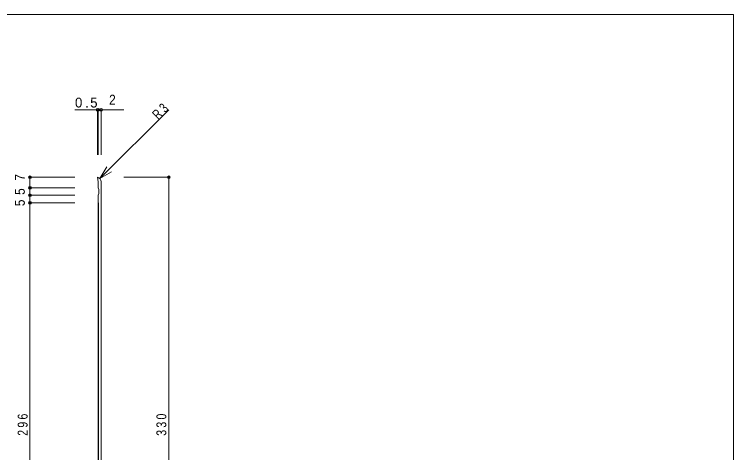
# Model space of a CAD drawing. Units: millimetres on the paper, with parts at other scales. Extents: x -141 to 141, y -98 to 98.
# Drawn here: x -18.9 to 141, y 0 to 97.5 of the extents above; entities that cross this region are included whole.
import ezdxf
from ezdxf.enums import TextEntityAlignment as Align

# ---------------------------------------------------------------- set-up
doc = ezdxf.new("R2010")
doc.units = ezdxf.units.MM
doc.header["$PDMODE"] = 32
doc.header["$PDSIZE"] = 0.6
for name, color, linetype, lineweight in [('3-0_ＫＢ製品', 2, 'Continuous', 9), ('3-3_寸法', 4, 'Continuous', 9), ('3-4_引出線字', 4, 'Continuous', 9), ('3-8_他製品', 7, 'Continuous', 9), ('F-0_図面枠', 5, 'Continuous', 9)]:
    doc.layers.add(name, color=color, linetype=linetype, lineweight=lineweight)
doc.styles.add('HGｺﾞｼｯｸM', font='')
doc.styles.get('HGｺﾞｼｯｸM').set_extended_font_data('HGｺﾞｼｯｸM')

msp = doc.modelspace()

# ---------------------------------------------------------------- linework, layer by layer
at = {"layer": '3-0_ＫＢ製品'}
for p, q in [((-0.417, 61.25), (-0.25, 60.263)), ((-0.25, 58.917), (-0.25, 60.263)), ((0.417, -47.763), (0.417, 60.263)), ((-0.25, 57.25), (-0.25, -44.75))]:
    msp.add_line(p, q, dxfattribs=at)
for centre, radius, start, end in [((-0.583, 60.264), 1, 359.94676, 80.40594), ((-2.25, 58.083), 2.167, 337.38007, 22.61993)]:
    msp.add_arc(centre, radius, start, end, dxfattribs=at)
at = {"layer": '3-3_寸法'}
for p, q in [((-0.417, 76.25), (-0.417, 66.25)), ((-0.25, 76.25), (-0.25, 66.25)), ((0.417, 76.25), (0.417, 66.25)), ((-15.417, 58.917), (-15.417, 61.25)), ((-15.417, 61.25), (-5.417, 61.25)), ((15.417, 61.25), (5.417, 61.25)), ((15.417, 61.25), (15.417, -48.75)), ((-15.417, 57.25), (-15.417, 58.917)), ((-15.417, 58.917), (-5.417, 58.917)), ((-15.417, 55.583), (-15.417, 57.25)), ((-15.417, 57.25), (-5.417, 57.25)), ((-15.417, -43.083), (-15.417, 55.583)), ((-15.417, 55.583), (-5.417, 55.583))]:
    msp.add_line(p, q, dxfattribs=at)
msp.add_lwpolyline([(-5.417, 76.25), (-0.25, 76.25), (5.417, 76.25)], dxfattribs=at)
for p in [(-0.417, 76.25), (-0.25, 76.25), (0.417, 76.25), (-15.417, 61.25), (15.417, 61.25), (-15.417, 58.917), (-15.417, 57.25), (-15.417, 55.583)]:
    msp.add_point(p, dxfattribs=at)
at = {"layer": '3-4_引出線字'}
for q in [(15.417, 76.25), (1.631, 63.562), (2.729, 62.464)]:
    msp.add_line((0.131, 60.964), q, dxfattribs=at)
at = {"layer": '3-8_他製品'}
msp.add_lwpolyline([(-0.25, 55.583), (-0.183, 55.583), (-0.183, -43.083)], dxfattribs=at)
at = {"layer": 'F-0_図面枠'}
for p, q in [((-141, 97.5), (141, 97.5)), ((141, 97.5), (141, -97.5))]:
    msp.add_line(p, q, dxfattribs=at)

# ---------------------------------------------------------------- texts
at = {"layer": '3-3_寸法', "color": 7, "style": 'HGｺﾞｼｯｸM', "width": 0.9}
msp.add_text('2', height=2.199, dxfattribs=at).set_placement((2.167, 76.75), align=Align.BOTTOM_LEFT)
for s, p in [('7', (-15.917, 60.5)), ('5', (-15.917, 57.333)), ('5', (-15.917, 54.833))]:
    msp.add_text(s, height=2.199, rotation=90, dxfattribs=at).set_placement(p, align=Align.BOTTOM_LEFT)
at = {"layer": '3-3_寸法', "color": 7, "insert": (-5.417, 76.75), "char_height": 2.199, "attachment_point": 7, "style": 'HGｺﾞｼｯｸM'}
msp.add_mtext('\\T1.38;0.5', dxfattribs=at)
at = {"layer": '3-3_寸法', "color": 7, "char_height": 2.199, "attachment_point": 7, "style": 'HGｺﾞｼｯｸM'}
for s, insert, rotation in [('\\T1.36;\\W0.75;R3', (13.119, 73.952), 45), ('\\T1.38;\\W0.8;296', (-15.917, 3.75), 90), ('\\T1.38;\\W0.8;330', (14.917, 3.75), 90)]:
    msp.add_mtext(s, dxfattribs=dict(at, insert=insert, rotation=rotation))

doc.saveas('drawing.dxf')
